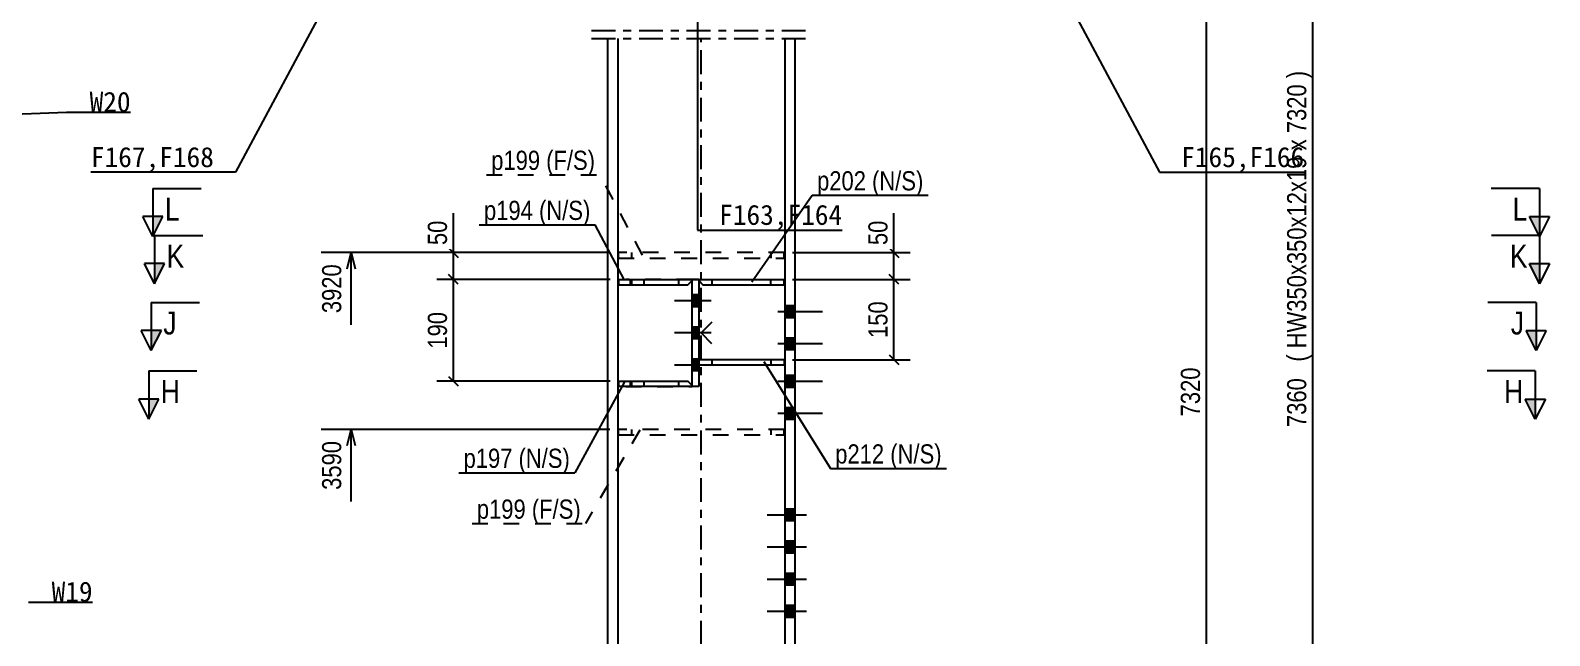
# Model space of a CAD drawing. Header units: millimetres. Extents: x -256 to 585, y -266 to 464.
# Drawn here: x -83.5 to 105.6, y 89.1 to 164.5 of the extents above; entities that cross this region are included whole.
import ezdxf

# ---------------------------------------------------------------- set-up
doc = ezdxf.new("R2010")
doc.units = ezdxf.units.MM
doc.linetypes.add('DXK_LINE_DOT2', pattern=[3.9198, 1.9599, -1.9599])
doc.linetypes.add('DXK_LINE_DOT3', pattern=[5.9187, 2.979, -0.9799, 0.9799, -0.9799])
doc.layers.add('WELD_LABELS', color=5, linetype='Continuous')
doc.styles.add('Arial Narrow', font='ARIALN.TTF', dxfattribs={"height": 0.2})

# ---------------------------------------------------------------- blocks, each defined once
blk = doc.blocks.new('Part-252070812-4073 - 3710')
at = {"color": 2, "linetype": 'Continuous'}
for p, q in [((-10.33, 120.8), (-1.67, 120.8)), ((-10.33, 120.8), (-10.33, 120.13)), ((-1.13, 120.13), (-10.33, 120.13)), ((-8.8, 120.13), (-8.8, 120.8)), ((-7.13, 120.13), (-7.13, 120.8)), ((-1.13, 120.27), (-1.67, 120.8)), ((-1.67, 120.8), (-1.67, 120.8)), ((-1.13, 120.13), (-1.13, 120.27)), ((-1.13, 120.27), (-1.13, 120.27)), ((-1.13, 120.13), (-1.13, 120.13))]:
    blk.add_line(p, q, dxfattribs=at)
at = {"color": 7, "linetype": 'DXK_LINE_DOT2'}
for p, q in [((-9.41, 120.13), (-1.13, 120.13)), ((-8.8, 120.8), (-1.67, 120.8)), ((-8.67, 120.13), (-8.67, 120.8)), ((-7.13, 120.13), (-7.13, 120.8)), ((-2.8, 120.13), (-2.8, 120.8)), ((-1.46, 120.59), (-1.67, 120.8)), ((-1.13, 120.27), (-1.46, 120.59)), ((-1.13, 120.13), (-1.13, 120.27))]:
    blk.add_line(p, q, dxfattribs=at)
blk = doc.blocks.new('Part-252070812-4068 - 3710')
at = {"color": 7, "linetype": 'DXK_LINE_DOT2'}
for p, q in [((-0.33, 123.47), (-0.33, 123.47)), ((1.23, 123.47), (-0.33, 123.47)), ((-0.33, 122.8), (-0.33, 123.47)), ((-0.33, 123.47), (-0.33, 122.8)), ((1.33, 122.8), (1.33, 123.47)), ((8.67, 123.47), (8.67, 122.8)), ((-0.33, 122.8), (-0.33, 122.8)), ((1.23, 122.8), (-0.33, 122.8))]:
    blk.add_line(p, q, dxfattribs=at)
at = {"color": 2, "linetype": 'Continuous'}
for p, q in [((10.33, 123.47), (1.23, 123.47)), ((10.33, 123.47), (10.33, 122.8)), ((10.33, 122.8), (1.23, 122.8))]:
    blk.add_line(p, q, dxfattribs=at)
blk = doc.blocks.new('Bolt-252070812-4177 - 3710')
at = {"linetype": 'Continuous'}
for points in [[(10.4, 130.2), (10.4, 128.73), (11.67, 128.73), (11.67, 130.2)], [(10.4, 126.2), (10.4, 124.73), (11.67, 124.73), (11.67, 126.2)], [(10.4, 121.53), (10.4, 120.07), (11.67, 120.07), (11.67, 121.53)], [(10.4, 117.53), (10.4, 116.07), (11.67, 116.07), (11.67, 117.53)]]:
    blk.add_hatch(color=3, dxfattribs=at).paths.add_polyline_path(points)
at = {"color": 3, "linetype": 'Continuous'}
for p, q in [((9.51, 129.47), (15.07, 129.47)), ((10.4, 130.2), (11.67, 130.2)), ((10.4, 128.73), (11.67, 128.73)), ((9.51, 125.47), (15.07, 125.47)), ((10.4, 126.2), (11.67, 126.2)), ((10.4, 124.73), (11.67, 124.73)), ((10.4, 121.53), (11.67, 121.53)), ((9.51, 120.8), (15.07, 120.8)), ((10.4, 120.07), (11.67, 120.07)), ((10.4, 117.53), (11.67, 117.53)), ((9.51, 116.8), (15.07, 116.8)), ((10.4, 116.07), (11.67, 116.07))]:
    blk.add_line(p, q, dxfattribs=at)
blk = doc.blocks.new('Part-252070812-3800 - 3710')
at = {"color": 4, "linetype": 'DXK_LINE_DOT3'}
for p, q in [((-13.67, 164.47), (13.67, 164.47)), ((-13.67, 163.47), (13.67, 163.47))]:
    blk.add_line(p, q, dxfattribs=at)
at = {"color": 2, "linetype": 'Continuous'}
for p, q in [((-11.67, 163.47), (-11.67, 64.33)), ((-10.4, 163.47), (-10.4, 64.33)), ((10.4, 163.47), (10.4, 64.33)), ((11.67, 64.33), (11.67, 163.47))]:
    blk.add_line(p, q, dxfattribs=at)
at = {"color": 7, "linetype": 'DXK_LINE_DOT3'}
blk.add_line((0, 64.33), (0, 163.47), dxfattribs=at)
blk = doc.blocks.new('Bolt-252070812-4182 - 3710')
at = {"linetype": 'Continuous'}
for points in [[(10.4, 130.2), (10.4, 128.73), (11.67, 128.73), (11.67, 130.2)], [(10.4, 126.2), (10.4, 124.73), (11.67, 124.73), (11.67, 126.2)], [(10.4, 121.53), (10.4, 120.07), (11.67, 120.07), (11.67, 121.53)], [(10.4, 117.53), (10.4, 116.07), (11.67, 116.07), (11.67, 117.53)]]:
    blk.add_hatch(color=3, dxfattribs=at).paths.add_polyline_path(points)
at = {"color": 3, "linetype": 'Continuous'}
for p, q in [((9.51, 129.47), (15.07, 129.47)), ((10.4, 130.2), (11.67, 130.2)), ((10.4, 128.73), (11.67, 128.73)), ((9.51, 125.47), (15.07, 125.47)), ((10.4, 126.2), (11.67, 126.2)), ((10.4, 124.73), (11.67, 124.73)), ((10.4, 121.53), (11.67, 121.53)), ((9.51, 120.8), (15.07, 120.8)), ((10.4, 120.07), (11.67, 120.07)), ((10.4, 117.53), (11.67, 117.53)), ((9.51, 116.8), (15.07, 116.8)), ((10.4, 116.07), (11.67, 116.07))]:
    blk.add_line(p, q, dxfattribs=at)
blk = doc.blocks.new('Part-252070812-4002 - 3710')
at = {"color": 2, "linetype": 'Continuous'}
for p, q in [((-0.33, 133.47), (-1.13, 133.47)), ((-1.13, 133.47), (-1.13, 133.47)), ((-1.13, 120.13), (-1.13, 133.47)), ((-0.33, 133.47), (-0.33, 133.47)), ((-0.33, 133.47), (-0.33, 120.13)), ((-0.03, 126.8), (1.37, 128.2)), ((-0.03, 126.8), (1.27, 125.5)), ((-0.33, 120.13), (-1.13, 120.13))]:
    blk.add_line(p, q, dxfattribs=at)
at = {"color": 7, "linetype": 'DXK_LINE_DOT2'}
for p, q in [((-1.13, 133.47), (-0.33, 133.47)), ((-0.33, 120.13), (-1.13, 120.13))]:
    blk.add_line(p, q, dxfattribs=at)
blk = doc.blocks.new('Part-252070812-4024 - 3710')
at = {"color": 2, "linetype": 'Continuous'}
for p, q in [((-0.33, 133.47), (10.33, 133.47)), ((-0.33, 133.33), (0.2, 132.8)), ((0.2, 132.8), (10.33, 132.8)), ((10.33, 132.8), (10.33, 133.47))]:
    blk.add_line(p, q, dxfattribs=at)
at = {"color": 7, "linetype": 'DXK_LINE_DOT2'}
for p, q in [((-0.33, 133.47), (-0.33, 133.33)), ((-0.33, 133.47), (-0.33, 133.33)), ((-0.33, 133.47), (-0.33, 133.47)), ((-0.33, 133.47), (-0.33, 133.47)), ((-0.33, 133.33), (-0.33, 133.33)), ((-0.01, 133.01), (-0.33, 133.33)), ((0.2, 132.8), (0.3, 132.8)), ((1.33, 132.8), (1.33, 133.47)), ((8.67, 132.8), (8.67, 133.47))]:
    blk.add_line(p, q, dxfattribs=at)
blk = doc.blocks.new('Part-252070812-4046 - 3710')
at = {"color": 2, "linetype": 'Continuous'}
for p, q in [((-10.33, 133.47), (-1.13, 133.47)), ((-10.33, 133.47), (-10.33, 132.8)), ((-10.33, 132.8), (-1.67, 132.8)), ((-8.8, 132.8), (-8.8, 133.47)), ((-7.13, 132.8), (-7.13, 133.47)), ((-7.13, 132.8), (-7.13, 132.8)), ((-1.13, 133.33), (-1.67, 132.8)), ((-1.67, 132.8), (-1.67, 132.8)), ((-1.13, 133.47), (-1.13, 133.33)), ((-1.13, 133.47), (-1.13, 133.47)), ((-1.13, 133.33), (-1.13, 133.33))]:
    blk.add_line(p, q, dxfattribs=at)
at = {"color": 7, "linetype": 'DXK_LINE_DOT2'}
for p, q in [((-1.13, 133.47), (-9.41, 133.47)), ((-9.41, 132.8), (-1.67, 132.8)), ((-8.67, 132.8), (-8.67, 133.47)), ((-7.13, 132.8), (-7.13, 133.47)), ((-2.8, 132.8), (-2.8, 133.47)), ((-1.67, 132.8), (-1.46, 133.01)), ((-1.13, 133.33), (-1.13, 133.47)), ((-1.13, 133.33), (-1.13, 133.33))]:
    blk.add_line(p, q, dxfattribs=at)
blk = doc.blocks.new('Part-252070812-4078 - 3710')
at = {"color": 7, "linetype": 'DXK_LINE_DOT2'}
for p, q in [((-10.33, 136.13), (-10.33, 136.8)), ((-10.33, 136.13), (-10.33, 136.8)), ((-10.33, 136.8), (-10.33, 136.8)), ((10.33, 136.8), (-10.33, 136.8)), ((-8.67, 136.13), (-8.67, 136.8)), ((8.67, 136.8), (8.67, 136.13)), ((10.33, 136.13), (10.33, 136.8)), ((-10.33, 136.13), (-10.33, 136.13)), ((-10.33, 136.13), (10.33, 136.13))]:
    blk.add_line(p, q, dxfattribs=at)
blk = doc.blocks.new('Part-252070812-4083 - 3710')
at = {"color": 7, "linetype": 'DXK_LINE_DOT2'}
for p, q in [((-10.33, 114.13), (-10.33, 114.8)), ((-10.33, 114.13), (-10.33, 114.8)), ((-10.33, 114.8), (-10.33, 114.8)), ((10.33, 114.8), (-10.33, 114.8)), ((-10.33, 114.13), (-10.33, 114.13)), ((-10.33, 114.13), (10.33, 114.13)), ((-8.67, 114.13), (-8.67, 114.8)), ((8.67, 114.8), (8.67, 114.13)), ((10.33, 114.13), (10.33, 114.8))]:
    blk.add_line(p, q, dxfattribs=at)
blk = doc.blocks.new('Bolt-252070812-4207 - 3710')
at = {"linetype": 'Continuous'}
for points in [[(10.4, 104.87), (10.4, 103.4), (11.67, 103.4), (11.67, 104.87)], [(10.4, 100.87), (10.4, 99.4), (11.67, 99.4), (11.67, 100.87)], [(10.4, 96.87), (10.4, 95.4), (11.67, 95.4), (11.67, 96.87)], [(10.4, 92.87), (10.4, 91.4), (11.67, 91.4), (11.67, 92.87)]]:
    blk.add_hatch(color=3, dxfattribs=at).paths.add_polyline_path(points)
at = {"color": 3, "linetype": 'Continuous'}
for p, q in [((13.09, 104.13), (8.2, 104.13)), ((11.67, 104.87), (10.4, 104.87)), ((11.67, 103.4), (10.4, 103.4)), ((11.67, 100.87), (10.4, 100.87)), ((13.09, 100.13), (8.2, 100.13)), ((11.67, 99.4), (10.4, 99.4)), ((11.67, 96.87), (10.4, 96.87)), ((13.09, 96.13), (8.2, 96.13)), ((11.67, 95.4), (10.4, 95.4)), ((11.67, 92.87), (10.4, 92.87)), ((13.09, 92.13), (8.2, 92.13)), ((11.67, 91.4), (10.4, 91.4))]:
    blk.add_line(p, q, dxfattribs=at)
blk = doc.blocks.new('Bolt-252070812-4212 - 3710')
at = {"linetype": 'Continuous'}
for points in [[(10.4, 104.87), (10.4, 103.4), (11.67, 103.4), (11.67, 104.87)], [(10.4, 100.87), (10.4, 99.4), (11.67, 99.4), (11.67, 100.87)], [(10.4, 96.87), (10.4, 95.4), (11.67, 95.4), (11.67, 96.87)], [(10.4, 92.87), (10.4, 91.4), (11.67, 91.4), (11.67, 92.87)]]:
    blk.add_hatch(color=3, dxfattribs=at).paths.add_polyline_path(points)
at = {"color": 3, "linetype": 'Continuous'}
for p, q in [((13.09, 104.13), (8.2, 104.13)), ((11.67, 104.87), (10.4, 104.87)), ((11.67, 103.4), (10.4, 103.4)), ((11.67, 100.87), (10.4, 100.87)), ((13.09, 100.13), (8.2, 100.13)), ((11.67, 99.4), (10.4, 99.4)), ((11.67, 96.87), (10.4, 96.87)), ((13.09, 96.13), (8.2, 96.13)), ((11.67, 95.4), (10.4, 95.4)), ((11.67, 92.87), (10.4, 92.87)), ((13.09, 92.13), (8.2, 92.13)), ((11.67, 91.4), (10.4, 91.4))]:
    blk.add_line(p, q, dxfattribs=at)
blk = doc.blocks.new('Bolt-252070812-4222 - 3710')
at = {"linetype": 'Continuous'}
for points in [[(-1.13, 131.53), (-1.13, 130.07), (-0.33, 130.07), (-0.33, 131.53)], [(-1.13, 131.53), (-1.13, 130.07), (-0.33, 130.07), (-0.33, 131.53)], [(-1.13, 127.53), (-1.13, 126.07), (-0.33, 126.07), (-0.33, 127.53)], [(-1.13, 127.53), (-1.13, 126.07), (-0.33, 126.07), (-0.33, 127.53)], [(-1.13, 123.53), (-1.13, 122.07), (-0.33, 122.07), (-0.33, 123.53)], [(-1.13, 123.53), (-1.13, 122.07), (-0.33, 122.07), (-0.33, 123.53)]]:
    blk.add_hatch(color=3, dxfattribs=at).paths.add_polyline_path(points)
at = {"color": 3, "linetype": 'Continuous'}
for p, q in [((1.23, 130.8), (-3.33, 130.8)), ((1.23, 130.8), (-3.33, 130.8)), ((-0.33, 131.53), (-1.13, 131.53)), ((-0.33, 131.53), (-1.13, 131.53)), ((-0.33, 130.07), (-1.13, 130.07)), ((-0.33, 130.07), (-1.13, 130.07)), ((1.23, 126.8), (-3.33, 126.8)), ((1.23, 126.8), (-3.33, 126.8)), ((-0.33, 127.53), (-1.13, 127.53)), ((-0.33, 127.53), (-1.13, 127.53)), ((-0.33, 126.07), (-1.13, 126.07)), ((-0.33, 126.07), (-1.13, 126.07)), ((-0.33, 123.53), (-1.13, 123.53)), ((-0.33, 123.53), (-1.13, 123.53)), ((1.23, 122.8), (-3.33, 122.8)), ((1.23, 122.8), (-3.33, 122.8)), ((-0.33, 122.07), (-1.13, 122.07)), ((-0.33, 122.07), (-1.13, 122.07))]:
    blk.add_line(p, q, dxfattribs=at)
blk = doc.blocks.new('StraightDimension-252070812-54004 - 3710')
at = {"color": 7, "linetype": 'Continuous'}
for p, q in [((-11.4, 114.8), (-47.32, 114.8)), ((-44.07, 112.8), (-43.57, 114.8)), ((-43.57, 114.8), (-43.07, 112.8)), ((-43.57, 105.83), (-43.57, 114.8))]:
    blk.add_line(p, q, dxfattribs=at)
at = {"color": 0}
blk.add_wipeout([(-44.32, 113.86), (-47.82, 113.86), (-47.82, 106.77), (-44.32, 106.77)], dxfattribs=at)
at = {"color": 4, "style": 'Arial Narrow'}
blk.add_text('3590', height=2.386, rotation=90.0002, dxfattribs=at).set_placement((-44.82, 107.27))
blk = doc.blocks.new('StraightDimension-252070812-46063 - 3710')
at = {"color": 7, "linetype": 'Continuous'}
for p, q in [((-11.4, 136.8), (-32.91, 136.8)), ((-31.46, 137.4), (-30.26, 136.2)), ((-30.86, 133.47), (-30.86, 136.8)), ((-11.33, 133.47), (-32.91, 133.47)), ((-30.26, 132.87), (-31.46, 134.07))]:
    blk.add_line(p, q, dxfattribs=at)
at = {"color": 0}
blk.add_wipeout([(-31.16, 141.28), (-34.66, 141.28), (-34.66, 137.24), (-31.16, 137.24)], dxfattribs=at)
at = {"color": 7, "linetype": 'Continuous'}
blk.add_line((-30.86, 136.8), (-30.86, 141.72), dxfattribs=at)
blk.add_line((-30.86, 136.8), (-30.86, 141.72), dxfattribs=at)
at = {"color": 4, "style": 'Arial Narrow'}
blk.add_text('50', height=2.386, rotation=90.0002, dxfattribs=at).set_placement((-31.66, 137.74))
blk = doc.blocks.new('StraightDimension-252070812-54003 - 3710')
at = {"color": 7, "linetype": 'Continuous'}
for p, q in [((-11.33, 136.8), (-47.32, 136.8)), ((-44.07, 134.8), (-43.57, 136.8)), ((-43.57, 136.8), (-43.07, 134.8)), ((-43.57, 127.83), (-43.57, 136.8))]:
    blk.add_line(p, q, dxfattribs=at)
at = {"color": 0}
blk.add_wipeout([(-44.32, 135.86), (-47.82, 135.86), (-47.82, 128.77), (-44.32, 128.77)], dxfattribs=at)
at = {"color": 4, "style": 'Arial Narrow'}
blk.add_text('3920', height=2.386, rotation=90.0002, dxfattribs=at).set_placement((-44.82, 129.27))
blk = doc.blocks.new('StraightDimension-252070812-44945 - 3710')
at = {"color": 7, "linetype": 'Continuous'}
blk.add_line((76.1, -0.67), (76.1, 236.93), dxfattribs=at)
at = {"color": 0}
for points in [[(75.3, 124.14), (72.8, 124.14), (72.8, 123.23), (75.3, 123.23)], [(75.8, 121.68), (72.3, 121.68), (72.3, 114.59), (75.8, 114.59)]]:
    blk.add_wipeout(points, dxfattribs=at)
at = {"color": 4, "style": 'Arial Narrow'}
blk.add_text('7360', height=2.386, rotation=90.0002, dxfattribs=at).set_placement((75.3, 115.09))
at = {"color": 0}
blk.add_wipeout([(75.3, 124.14), (72.8, 124.14), (72.8, 123.23), (75.3, 123.23)], dxfattribs=at)
blk.add_wipeout([(75.3, 148.8), (72.8, 148.8), (72.8, 124.89), (75.3, 124.89)], dxfattribs=at)
blk.add_wipeout([(75.3, 148.8), (72.8, 148.8), (72.8, 124.89), (75.3, 124.89)], dxfattribs=at)
at = {"color": 4, "style": 'Arial Narrow'}
blk.add_text('(', height=2.39, rotation=90.0002, dxfattribs=at).set_placement((75.3, 123.23))
at = {"color": 0}
blk.add_wipeout([(75.3, 150.92), (72.8, 150.92), (72.8, 149.55), (75.3, 149.55)], dxfattribs=at)
blk.add_wipeout([(75.3, 150.92), (72.8, 150.92), (72.8, 149.55), (75.3, 149.55)], dxfattribs=at)
at = {"color": 4, "style": 'Arial Narrow'}
blk.add_text('HW350x350x12x19', height=2.3861, rotation=90.0002, dxfattribs=at).set_placement((75.3, 124.89))
at = {"color": 0}
blk.add_wipeout([(75.3, 157.76), (72.8, 157.76), (72.8, 151.67), (75.3, 151.67)], dxfattribs=at)
blk.add_wipeout([(75.3, 157.76), (72.8, 157.76), (72.8, 151.67), (75.3, 151.67)], dxfattribs=at)
at = {"color": 4, "style": 'Arial Narrow'}
blk.add_text('x', height=2.39, rotation=90.0002, dxfattribs=at).set_placement((75.3, 149.55))
at = {"color": 0}
blk.add_wipeout([(75.3, 159.42), (72.8, 159.42), (72.8, 158.51), (75.3, 158.51)], dxfattribs=at)
blk.add_wipeout([(75.3, 159.42), (72.8, 159.42), (72.8, 158.51), (75.3, 158.51)], dxfattribs=at)
at = {"color": 4, "style": 'Arial Narrow'}
for s, height, p in [(')', 2.39, (75.3, 158.51)), ('7320', 2.386, (75.3, 151.67))]:
    blk.add_text(s, height=height, rotation=90.0002, dxfattribs=at).set_placement(p)
blk = doc.blocks.new('StraightDimension-252070812-45029 - 3710')
at = {"color": 7, "linetype": 'Continuous'}
blk.add_line((62.87, 2), (62.87, 236.93), dxfattribs=at)
at = {"color": 0}
blk.add_wipeout([(62.57, 123.01), (59.07, 123.01), (59.07, 115.92), (62.57, 115.92)], dxfattribs=at)
at = {"color": 4, "style": 'Arial Narrow'}
blk.add_text('7320', height=2.386, rotation=90.0002, dxfattribs=at).set_placement((62.07, 116.42))
blk = doc.blocks.new('StraightDimension-252070812-46064 - 3710')
at = {"color": 7, "linetype": 'Continuous'}
for p, q in [((-11.33, 133.47), (-32.91, 133.47)), ((-30.26, 132.87), (-31.46, 134.07)), ((-30.86, 120.8), (-30.86, 133.47)), ((-31.46, 121.4), (-30.26, 120.2)), ((-11.33, 120.8), (-32.91, 120.8))]:
    blk.add_line(p, q, dxfattribs=at)
at = {"color": 0}
blk.add_wipeout([(-31.16, 129.92), (-34.66, 129.92), (-34.66, 124.35), (-31.16, 124.35)], dxfattribs=at)
at = {"color": 4, "style": 'Arial Narrow'}
blk.add_text('190', height=2.386, rotation=90.0002, dxfattribs=at).set_placement((-31.66, 124.85))
blk = doc.blocks.new('StraightDimension-252070812-46143 - 3710')
at = {"color": 7, "linetype": 'Continuous'}
for p, q in [((11.33, 136.8), (25.98, 136.8)), ((23.38, 137.4), (24.58, 136.2)), ((23.98, 133.47), (23.98, 136.8)), ((11.33, 133.47), (25.98, 133.47)), ((24.58, 132.87), (23.38, 134.07))]:
    blk.add_line(p, q, dxfattribs=at)
at = {"color": 0}
blk.add_wipeout([(23.68, 141.28), (20.18, 141.28), (20.18, 137.24), (23.68, 137.24)], dxfattribs=at)
at = {"color": 7, "linetype": 'Continuous'}
blk.add_line((23.98, 136.8), (23.98, 141.72), dxfattribs=at)
blk.add_line((23.98, 136.8), (23.98, 141.72), dxfattribs=at)
at = {"color": 4, "style": 'Arial Narrow'}
blk.add_text('50', height=2.386, rotation=90.0002, dxfattribs=at).set_placement((23.18, 137.74))
blk = doc.blocks.new('StraightDimension-252070812-46144 - 3710')
at = {"color": 7, "linetype": 'Continuous'}
for p, q in [((11.33, 133.47), (25.98, 133.47)), ((24.58, 132.87), (23.38, 134.07)), ((23.98, 123.47), (23.98, 133.47)), ((11.33, 123.47), (25.98, 123.47)), ((23.38, 124.07), (24.58, 122.87))]:
    blk.add_line(p, q, dxfattribs=at)
at = {"color": 0}
blk.add_wipeout([(23.68, 131.25), (20.18, 131.25), (20.18, 125.68), (23.68, 125.68)], dxfattribs=at)
at = {"color": 4, "style": 'Arial Narrow'}
blk.add_text('150', height=2.386, rotation=90.0002, dxfattribs=at).set_placement((23.18, 126.18))
blk = doc.blocks.new('Mark-252070812-4064 - 3710')
at = {"color": 0}
blk.add_wipeout([(22.77, 110.55), (22.77, 113.05), (16.67, 113.05), (16.67, 110.55)], dxfattribs=at)
blk.add_wipeout([(22.77, 110.55), (22.77, 113.05), (16.67, 113.05), (16.67, 110.55)], dxfattribs=at)
at = {"color": 7, "linetype": 'Continuous'}
blk.add_line((7.8, 123.25), (16.07, 109.95), dxfattribs=at)
at = {"color": 0}
blk.add_wipeout([(29.9, 110.55), (29.9, 113.05), (23.52, 113.05), (23.52, 110.55)], dxfattribs=at)
blk.add_wipeout([(29.9, 110.55), (29.9, 113.05), (23.52, 113.05), (23.52, 110.55)], dxfattribs=at)
at = {"color": 7, "linetype": 'Continuous'}
blk.add_line((16.07, 109.95), (30.5, 109.95), dxfattribs=at)
at = {"color": 3, "style": 'Arial Narrow'}
for s, p in [('p212', (16.67, 110.55)), ('(N/', (23.52, 110.55)), ('S)', (27.17, 110.55))]:
    blk.add_text(s, height=2.386, dxfattribs=at).set_placement(p)
blk = doc.blocks.new('Mark-252070812-4020 - 3710')
at = {"color": 0}
blk.add_wipeout([(20.5, 144.55), (20.5, 147.05), (14.41, 147.05), (14.41, 144.55)], dxfattribs=at)
blk.add_wipeout([(20.5, 144.55), (20.5, 147.05), (14.41, 147.05), (14.41, 144.55)], dxfattribs=at)
at = {"color": 7, "linetype": 'Continuous'}
blk.add_line((6.28, 133.18), (13.81, 143.95), dxfattribs=at)
at = {"color": 0}
blk.add_wipeout([(27.64, 144.55), (27.64, 147.05), (21.25, 147.05), (21.25, 144.55)], dxfattribs=at)
blk.add_wipeout([(27.64, 144.55), (27.64, 147.05), (21.25, 147.05), (21.25, 144.55)], dxfattribs=at)
at = {"color": 7, "linetype": 'Continuous'}
blk.add_line((13.81, 143.95), (28.24, 143.95), dxfattribs=at)
at = {"color": 3, "style": 'Arial Narrow'}
for s, p in [('p202', (14.41, 144.55)), ('(N/', (21.25, 144.55)), ('S)', (24.9, 144.55))]:
    blk.add_text(s, height=2.386, dxfattribs=at).set_placement(p)
blk = doc.blocks.new('Mark-252070812-4042 - 3710')
at = {"color": 0}
blk.add_wipeout([(-20.95, 140.87), (-20.95, 143.37), (-27.05, 143.37), (-27.05, 140.87)], dxfattribs=at)
blk.add_wipeout([(-20.95, 140.87), (-20.95, 143.37), (-27.05, 143.37), (-27.05, 140.87)], dxfattribs=at)
blk.add_wipeout([(-13.81, 140.87), (-13.81, 143.37), (-20.2, 143.37), (-20.2, 140.87)], dxfattribs=at)
blk.add_wipeout([(-13.81, 140.87), (-13.81, 143.37), (-20.2, 143.37), (-20.2, 140.87)], dxfattribs=at)
at = {"color": 7, "linetype": 'Continuous'}
for p in [(-27.65, 140.27), (-9.55, 133.38)]:
    blk.add_line(p, (-13.21, 140.27), dxfattribs=at)
at = {"color": 3, "style": 'Arial Narrow'}
for s, p in [('p194', (-27.05, 140.87)), ('(N/', (-20.2, 140.87)), ('S)', (-16.55, 140.87))]:
    blk.add_text(s, height=2.386, dxfattribs=at).set_placement(p)
blk = doc.blocks.new('Mark-252070812-4069 - 3710')
at = {"color": 0}
blk.add_wipeout([(-23.5, 110.01), (-23.5, 112.51), (-29.59, 112.51), (-29.59, 110.01)], dxfattribs=at)
blk.add_wipeout([(-23.5, 110.01), (-23.5, 112.51), (-29.59, 112.51), (-29.59, 110.01)], dxfattribs=at)
blk.add_wipeout([(-16.36, 110.01), (-16.36, 112.51), (-22.75, 112.51), (-22.75, 110.01)], dxfattribs=at)
blk.add_wipeout([(-16.36, 110.01), (-16.36, 112.51), (-22.75, 112.51), (-22.75, 110.01)], dxfattribs=at)
at = {"color": 7, "linetype": 'Continuous'}
for p in [(-9.55, 120.72), (-30.19, 109.41)]:
    blk.add_line(p, (-15.76, 109.41), dxfattribs=at)
at = {"color": 3, "style": 'Arial Narrow'}
for s, p in [('p197', (-29.59, 110.01)), ('(N/', (-22.75, 110.01)), ('S)', (-19.1, 110.01))]:
    blk.add_text(s, height=2.386, dxfattribs=at).set_placement(p)
blk = doc.blocks.new('Mark-252070812-46121 - 3710')
at = {"color": 0}
blk.add_wipeout([(-20.06, 147.1), (-20.06, 149.6), (-26.15, 149.6), (-26.15, 147.1)], dxfattribs=at)
blk.add_wipeout([(-20.06, 147.1), (-20.06, 149.6), (-26.15, 149.6), (-26.15, 147.1)], dxfattribs=at)
blk.add_wipeout([(-13.23, 147.1), (-13.23, 149.6), (-19.31, 149.6), (-19.31, 147.1)], dxfattribs=at)
blk.add_wipeout([(-13.23, 147.1), (-13.23, 149.6), (-19.31, 149.6), (-19.31, 147.1)], dxfattribs=at)
at = {"color": 7, "linetype": 'DXK_LINE_DOT2'}
for p in [(-26.75, 146.5), (-7.31, 136.48)]:
    blk.add_line(p, (-12.63, 146.5), dxfattribs=at)
at = {"color": 3, "style": 'Arial Narrow'}
for s, p in [('p199', (-26.15, 147.1)), ('(F/', (-19.31, 147.1)), ('S)', (-15.97, 147.1))]:
    blk.add_text(s, height=2.386, dxfattribs=at).set_placement(p)
blk = doc.blocks.new('SectionMark-252070812-4653 - 3710')
at = {"color": 6, "linetype": 'Continuous'}
for p, q in [((-68.26, 144.8), (-62.26, 144.8)), ((-68.26, 144.8), (-68.26, 138.8)), ((104.32, 144.8), (98.32, 144.8)), ((104.32, 144.8), (104.32, 138.8)), ((-68.26, 138.8), (-69.51, 141.3)), ((105.57, 141.3), (104.32, 138.8))]:
    blk.add_line(p, q, dxfattribs=at)
at = {"color": 0, "linetype": 'Continuous'}
for points in [[(-64.93, 140.8), (-64.93, 143.8), (-66.76, 143.8), (-66.76, 140.8)], [(102.82, 140.8), (102.82, 143.8), (100.99, 143.8), (100.99, 140.8)]]:
    blk.add_wipeout(points, dxfattribs=at)
at = {"linetype": 'Continuous'}
for points in [[(-68.26, 141.3), (-67.01, 141.3), (-68.26, 138.8)], [(103.07, 141.3), (104.32, 141.3), (104.32, 138.8)]]:
    blk.add_hatch(color=6, dxfattribs=at).paths.add_polyline_path(points)
at = {"color": 6, "linetype": 'Continuous'}
for p, q in [((-67.01, 141.3), (-69.51, 141.3)), ((-68.26, 138.8), (-67.01, 141.3)), ((103.07, 141.3), (105.57, 141.3)), ((104.32, 138.8), (103.07, 141.3))]:
    blk.add_line(p, q, dxfattribs=at)
at = {"color": 6, "linetype": 'Continuous', "style": 'Arial Narrow'}
for p in [(-66.76, 140.8), (100.99, 140.8)]:
    blk.add_text('L', height=2.86, dxfattribs=at).set_placement(p)
blk = doc.blocks.new('SectionMark-252070812-4655 - 3710')
at = {"color": 6, "linetype": 'Continuous'}
for p, q in [((-68.06, 138.93), (-62.06, 138.93)), ((-68.06, 138.93), (-68.06, 132.93)), ((104.34, 138.93), (98.34, 138.93)), ((104.34, 138.93), (104.34, 132.93)), ((-68.06, 132.93), (-69.31, 135.43)), ((105.59, 135.43), (104.34, 132.93))]:
    blk.add_line(p, q, dxfattribs=at)
at = {"color": 0, "linetype": 'Continuous'}
for points in [[(-64.37, 134.93), (-64.37, 137.93), (-66.56, 137.93), (-66.56, 134.93)], [(102.84, 134.93), (102.84, 137.93), (100.65, 137.93), (100.65, 134.93)]]:
    blk.add_wipeout(points, dxfattribs=at)
at = {"linetype": 'Continuous'}
for points in [[(-68.06, 135.43), (-66.81, 135.43), (-68.06, 132.93)], [(103.09, 135.43), (104.34, 135.43), (104.34, 132.93)]]:
    blk.add_hatch(color=6, dxfattribs=at).paths.add_polyline_path(points)
at = {"color": 6, "linetype": 'Continuous'}
for p, q in [((-66.81, 135.43), (-69.31, 135.43)), ((-68.06, 132.93), (-66.81, 135.43)), ((103.09, 135.43), (105.59, 135.43)), ((104.34, 132.93), (103.09, 135.43))]:
    blk.add_line(p, q, dxfattribs=at)
at = {"color": 6, "linetype": 'Continuous', "style": 'Arial Narrow'}
for p in [(-66.56, 134.93), (100.65, 134.93)]:
    blk.add_text('K', height=2.86, dxfattribs=at).set_placement(p)
blk = doc.blocks.new('SectionMark-252070812-4657 - 3710')
at = {"color": 6, "linetype": 'Continuous'}
for p, q in [((-68.46, 130.61), (-62.46, 130.61)), ((-68.46, 130.61), (-68.46, 124.61)), ((103.92, 130.61), (97.92, 130.61)), ((103.92, 130.61), (103.92, 124.61)), ((-68.46, 124.61), (-69.71, 127.11)), ((105.17, 127.11), (103.92, 124.61))]:
    blk.add_line(p, q, dxfattribs=at)
at = {"color": 0, "linetype": 'Continuous'}
for points in [[(-65.32, 126.61), (-65.32, 129.61), (-66.96, 129.61), (-66.96, 126.61)], [(102.42, 126.61), (102.42, 129.61), (100.77, 129.61), (100.77, 126.61)]]:
    blk.add_wipeout(points, dxfattribs=at)
at = {"linetype": 'Continuous'}
for points in [[(-68.46, 127.11), (-67.21, 127.11), (-68.46, 124.61)], [(102.67, 127.11), (103.92, 127.11), (103.92, 124.61)]]:
    blk.add_hatch(color=6, dxfattribs=at).paths.add_polyline_path(points)
at = {"color": 6, "linetype": 'Continuous'}
for p, q in [((-67.21, 127.11), (-69.71, 127.11)), ((-68.46, 124.61), (-67.21, 127.11)), ((102.67, 127.11), (105.17, 127.11)), ((103.92, 124.61), (102.67, 127.11))]:
    blk.add_line(p, q, dxfattribs=at)
at = {"color": 6, "linetype": 'Continuous', "style": 'Arial Narrow'}
for p in [(-66.96, 126.61), (100.77, 126.61)]:
    blk.add_text('J', height=2.86, dxfattribs=at).set_placement(p)
blk = doc.blocks.new('SectionMark-252070812-4659 - 3710')
at = {"color": 6, "linetype": 'Continuous'}
for p, q in [((-68.78, 122.08), (-62.78, 122.08)), ((-68.78, 122.08), (-68.78, 116.08)), ((103.81, 122.08), (97.81, 122.08)), ((103.81, 122.08), (103.81, 116.08)), ((-68.78, 116.08), (-70.03, 118.58)), ((105.06, 118.58), (103.81, 116.08))]:
    blk.add_line(p, q, dxfattribs=at)
at = {"color": 0, "linetype": 'Continuous'}
for points in [[(-64.91, 118.08), (-64.91, 121.08), (-67.28, 121.08), (-67.28, 118.08)], [(102.31, 118.08), (102.31, 121.08), (99.94, 121.08), (99.94, 118.08)]]:
    blk.add_wipeout(points, dxfattribs=at)
at = {"linetype": 'Continuous'}
for points in [[(-68.78, 118.58), (-67.53, 118.58), (-68.78, 116.08)], [(102.56, 118.58), (103.81, 118.58), (103.81, 116.08)]]:
    blk.add_hatch(color=6, dxfattribs=at).paths.add_polyline_path(points)
at = {"color": 6, "linetype": 'Continuous'}
for p, q in [((-67.53, 118.58), (-70.03, 118.58)), ((-68.78, 116.08), (-67.53, 118.58)), ((102.56, 118.58), (105.06, 118.58)), ((103.81, 116.08), (102.56, 118.58))]:
    blk.add_line(p, q, dxfattribs=at)
at = {"color": 6, "linetype": 'Continuous', "style": 'Arial Narrow'}
for p in [(-67.28, 118.08), (99.94, 118.08)]:
    blk.add_text('H', height=2.86, dxfattribs=at).set_placement(p)
blk = doc.blocks.new('Mark-252070812-46125 - 3710')
at = {"color": 0}
blk.add_wipeout([(-21.85, 103.68), (-21.85, 106.18), (-27.94, 106.18), (-27.94, 103.68)], dxfattribs=at)
blk.add_wipeout([(-21.85, 103.68), (-21.85, 106.18), (-27.94, 106.18), (-27.94, 103.68)], dxfattribs=at)
blk.add_wipeout([(-15.02, 103.68), (-15.02, 106.18), (-21.1, 106.18), (-21.1, 103.68)], dxfattribs=at)
blk.add_wipeout([(-15.02, 103.68), (-15.02, 106.18), (-21.1, 106.18), (-21.1, 103.68)], dxfattribs=at)
at = {"color": 7, "linetype": 'DXK_LINE_DOT2'}
for p in [(-7.67, 114.7), (-28.54, 103.08)]:
    blk.add_line(p, (-14.42, 103.08), dxfattribs=at)
at = {"color": 3, "style": 'Arial Narrow'}
for s, p in [('p199', (-27.94, 103.68)), ('(F/', (-21.1, 103.68)), ('S)', (-17.75, 103.68))]:
    blk.add_text(s, height=2.386, dxfattribs=at).set_placement(p)

msp = doc.modelspace()

# ---------------------------------------------------------------- linework, layer by layer
at = {"layer": 'WELD_LABELS', "color": 5}
for p, q in [((-139, 152), (-79.04, 154.28)), ((-79.04, 154.28), (-71.04, 154.28)), ((-57.98, 146.8), (-75.98, 146.8)), ((-83.77, 93.31), (-75.77, 93.31))]:
    msp.add_line(p, q, dxfattribs=at)

# ---------------------------------------------------------------- block references
for name in ['Part-252070812-3800 - 3710', 'Part-252070812-4078 - 3710', 'Part-252070812-4046 - 3710', 'Part-252070812-4002 - 3710', 'Part-252070812-4024 - 3710', 'Bolt-252070812-4222 - 3710', 'Bolt-252070812-4177 - 3710', 'Bolt-252070812-4182 - 3710', 'Part-252070812-4068 - 3710', 'Part-252070812-4073 - 3710', 'Part-252070812-4083 - 3710', 'Bolt-252070812-4207 - 3710', 'Bolt-252070812-4212 - 3710']:
    msp.add_blockref(name, (0, 0))

# ---------------------------------------------------------------- texts
at = {"layer": 'WELD_LABELS', "color": 5, "char_height": 2.5}
for s, insert, attachment_point in [('W20', (-71.04, 154.28), 9), ('F167,F168', (-75.98, 146.8), 7), ('W19', (-75.77, 93.31), 9)]:
    msp.add_mtext(s, dxfattribs=dict(at, insert=insert, attachment_point=attachment_point))

# ---------------------------------------------------------------- next in the draw order: block references
for name in ['StraightDimension-252070812-44945 - 3710', 'StraightDimension-252070812-46063 - 3710', 'StraightDimension-252070812-54004 - 3710']:
    msp.add_blockref(name, (0, 0))

# ---------------------------------------------------------------- next in the draw order: block references
for name in ['StraightDimension-252070812-45029 - 3710', 'StraightDimension-252070812-54003 - 3710']:
    msp.add_blockref(name, (0, 0))

# ---------------------------------------------------------------- next in the draw order: linework, layer by layer
at = {"layer": 'WELD_LABELS', "color": 5}
msp.add_line((57.04, 146.8), (75.04, 146.8), dxfattribs=at)

# ---------------------------------------------------------------- next in the draw order: block references
for name in ['StraightDimension-252070812-46143 - 3710', 'StraightDimension-252070812-46064 - 3710']:
    msp.add_blockref(name, (0, 0))

# ---------------------------------------------------------------- next in the draw order: texts
at = {"layer": 'WELD_LABELS', "color": 5, "insert": (75.04, 146.8), "char_height": 2.5, "attachment_point": 9}
msp.add_mtext('F165,F166', dxfattribs=at)

# ---------------------------------------------------------------- next in the draw order: block references
for name in ['Mark-252070812-4042 - 3710', 'StraightDimension-252070812-46144 - 3710', 'Mark-252070812-4069 - 3710']:
    msp.add_blockref(name, (0, 0))

# ---------------------------------------------------------------- next in the draw order: block references
for name in ['Mark-252070812-46121 - 3710', 'Mark-252070812-4020 - 3710', 'SectionMark-252070812-4657 - 3710', 'Mark-252070812-4064 - 3710', 'Mark-252070812-46125 - 3710']:
    msp.add_blockref(name, (0, 0))

# ---------------------------------------------------------------- next in the draw order: linework, layer by layer
at = {"layer": 'WELD_LABELS', "color": 5}
for p, q in [((-10.81, 234.97), (-57.98, 146.8)), ((9.86, 234.97), (57.04, 146.8))]:
    msp.add_line(p, q, dxfattribs=at)

# ---------------------------------------------------------------- next in the draw order: block references
for name in ['SectionMark-252070812-4653 - 3710', 'SectionMark-252070812-4659 - 3710']:
    msp.add_blockref(name, (0, 0))

# ---------------------------------------------------------------- next in the draw order: block references
msp.add_blockref('SectionMark-252070812-4655 - 3710', (0, 0))

# ---------------------------------------------------------------- next in the draw order: linework, layer by layer
for p, q in [((-0.47, 239.61), (-0.47, 139.61)), ((-0.47, 139.61), (17.53, 139.61))]:
    msp.add_line(p, q, dxfattribs=at)

# ---------------------------------------------------------------- next in the draw order: texts
at = {"layer": 'WELD_LABELS', "color": 5, "insert": (17.53, 139.61), "char_height": 2.5, "attachment_point": 9}
msp.add_mtext('F163,F164', dxfattribs=at)

doc.saveas('drawing.dxf')
